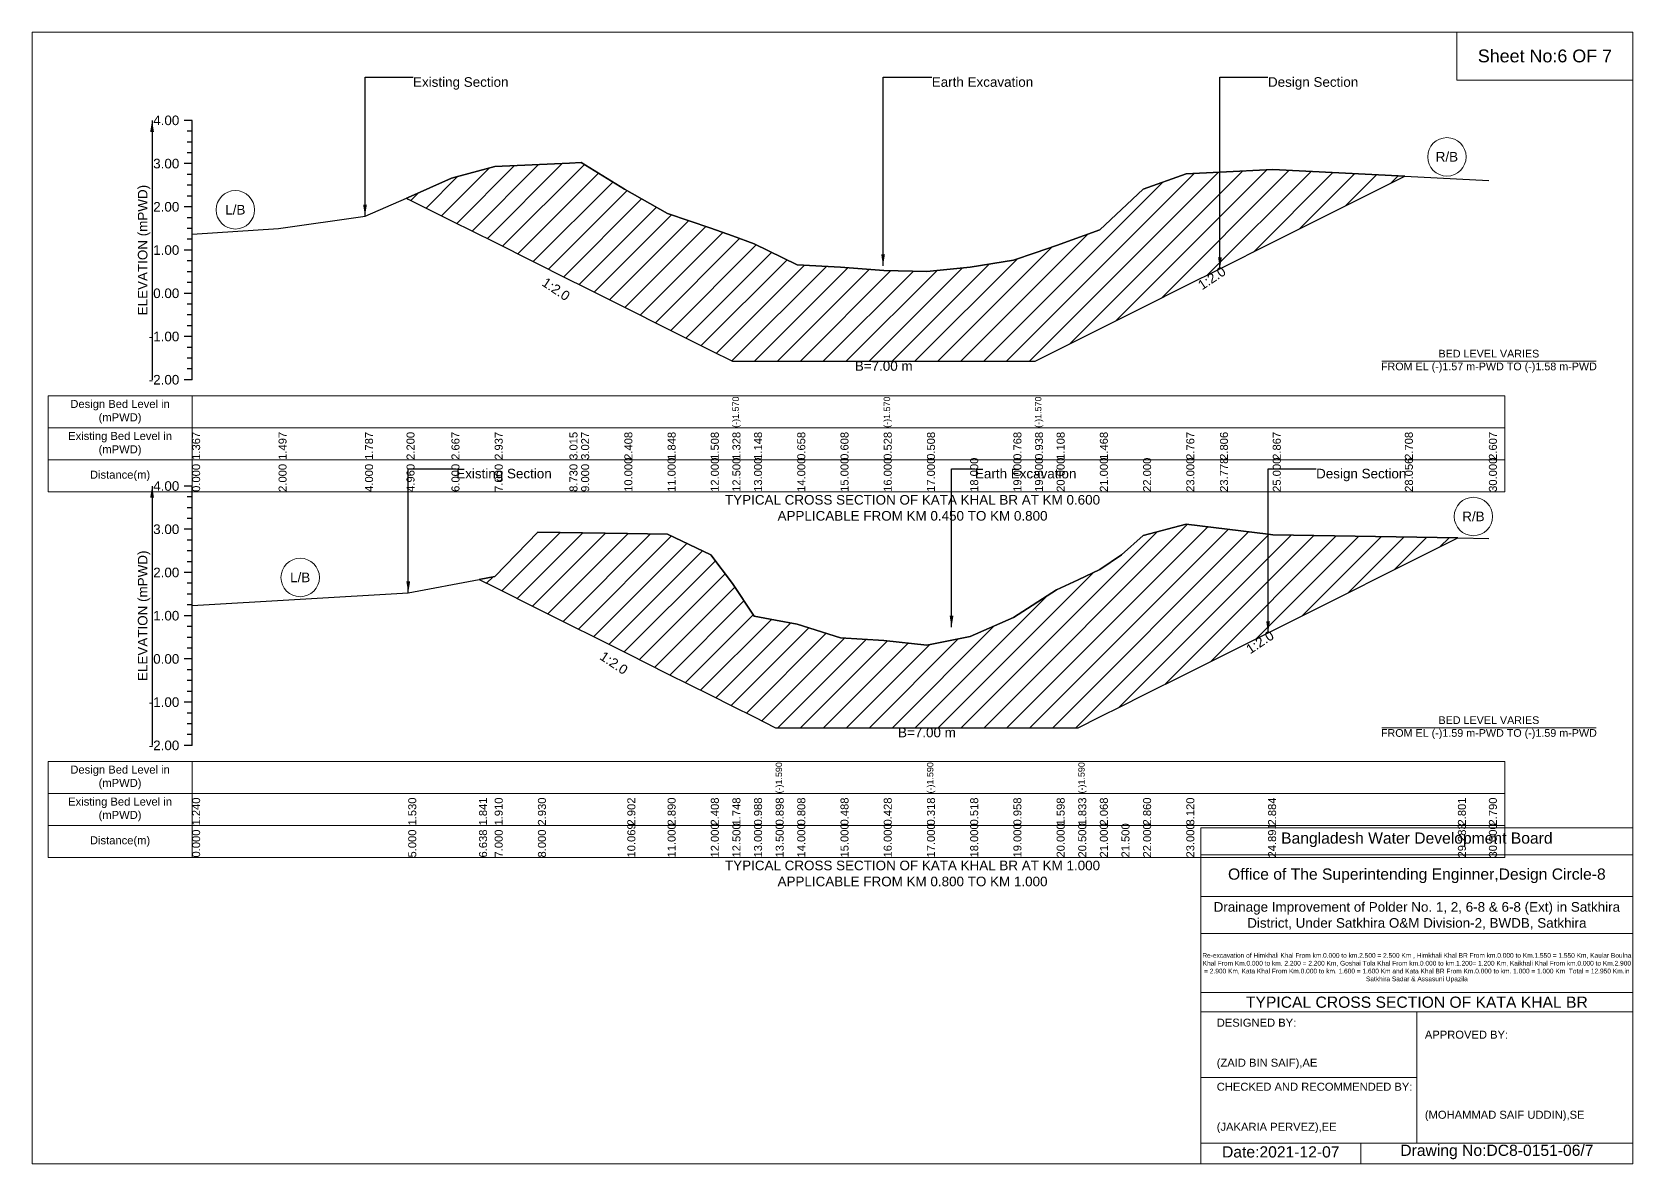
# Model space of a CAD drawing. Header units: inches. Extents: x 91000 to 628000, y -5656 to 0.
# Drawn here: x 610000 to 618000, y -5656 to 0 of the extents above; entities that cross this region are included whole.
import ezdxf

# ---------------------------------------------------------------- set-up
doc = ezdxf.new("R2010")
doc.units = ezdxf.units.IN
doc.header["$LTSCALE"] = 7
doc.header["$MEASUREMENT"] = 0
for name, color, linetype, lineweight in [('Cross section Data Border', 7, 'Continuous', 9), ('Cross Section Labels', 7, 'Continuous', 9), ('Existing_Bed_Level for Xsection', 7, 'Continuous', 25)]:
    doc.layers.add(name, color=color, linetype=linetype, lineweight=lineweight)
doc.styles.get("Standard").update_dxf_attribs({"font": 'arial.ttf'})
doc.dimstyles.get("Standard").update_dxf_attribs({"dimtxt": 0.18, "dimasz": 0.18, "dimexe": 0.18, "dimexo": 0.0625, "dimgap": 0.09, "dimtad": 0, "dimtih": 1, "dimtoh": 1, "dimdec": 4, "dimzin": 0, "dimdsep": 46, "dimtxsty": 'Standard', "dimcen": 0.09, "dimadec": 0, "dimazin": 0, "dimtfac": 1, "dimtdec": 4, "dimtofl": 0, "dimtmove": 0, "dimatfit": 3, "dimfxl": 1, "dimtolj": 1, "dimtzin": 0, "dimarcsym": 0})

msp = doc.modelspace()

# ---------------------------------------------------------------- hatches: boundary and pattern name
at = {"layer": 'Existing_Bed_Level for Xsection'}
h = msp.add_hatch(dxfattribs=at)
h.set_pattern_fill('ANSI31', color=256, scale=648, style=0)
h.paths.add_polyline_path([(611871.4, -830.6), (611880, -834.8), (612096, -942.8), (612312, -1050.8), (612685.7, -1237.7), (612744, -1266.8), (612960, -1374.8), (613176, -1482.8), (613392, -1590.8), (613500, -1644.8), (613608, -1644.8), (613824, -1644.8), (614040, -1644.8), (614256, -1644.8), (614472, -1644.8), (614688, -1644.8), (614904, -1644.8), (615012, -1644.8), (615120, -1590.8), (615336, -1482.8), (615552, -1374.8), (615768, -1266.8), (615936.1, -1182.8), (616200, -1050.8), (616860.1, -720.8), (616200, -686.5), (615936.1, -699.7), (615768, -708.1), (615552, -785.6), (615336, -988.6), (615120, -1066.4), (615012, -1103.1), (614904, -1139.8), (614688, -1174.4), (614472, -1196), (614256, -1191.7), (614040, -1174.4), (613824, -1163.6), (613608, -1057.8), (613500, -1018.9), (613392, -980), (613176, -906.6), (612960, -785.6), (612744, -651.9), (612685.7, -654.5), (612312, -671.3), (612096, -729.7), (611880, -826.9)])
h = msp.add_hatch(dxfattribs=at)
h.set_pattern_fill('ANSI31', color=256, scale=648, style=0)
h.paths.add_polyline_path([(612233.7, -2735), (612312, -2774.1), (612528, -2882.1), (612974.9, -3105.6), (613176, -3206.1), (613392, -3314.1), (613500, -3368.1), (613608, -3422.1), (613716, -3476.1), (613824, -3476.1), (614040, -3476.1), (614256, -3476.1), (614472, -3476.1), (614688, -3476.1), (614904, -3476.1), (615120, -3476.1), (615228, -3476.1), (615336, -3422.1), (615444, -3368.1), (615552, -3314.1), (615768, -3206.1), (616176.6, -3001.8), (616200, -2990.1), (617125.1, -2527.6), (616200, -2512.8), (616176.6, -2509.8), (615768, -2458.8), (615552, -2514.9), (615444, -2612.6), (615336, -2686), (615228, -2736.8), (615120, -2787.5), (614904, -2925.8), (614688, -3020.8), (614472, -3064), (614256, -3040.2), (614040, -3027.3), (613824, -2958.2), (613716, -2938.7), (613608, -2919.3), (613500, -2755.1), (613392, -2612.6), (613176, -2508.4), (612974.9, -2505.8), (612528, -2499.8), (612312, -2720.1)])

# ---------------------------------------------------------------- linework, layer by layer
at = {"layer": 'Cross section Data Border'}
for points in [[(610080, -1817.7), (617360, -1817.7), (617360, -2297.7), (610080, -2297.7)], [(610080, -3644.7), (617360, -3644.7), (617360, -4124.7), (610080, -4124.7)]]:
    msp.add_lwpolyline(points, close=True, dxfattribs=at)
for points in [[(610800, -1817.7), (610800, -2297.7)], [(610080, -1977.7), (617360, -1977.7)], [(610080, -2137.7), (617360, -2137.7)], [(610800, -3644.7), (610800, -4124.7)], [(610080, -3804.7), (617360, -3804.7)], [(610080, -3964.7), (617360, -3964.7)]]:
    msp.add_lwpolyline(points, dxfattribs=at)
at = {"layer": 'Cross Section Labels'}
for points in [[(610000, 0), (618000, 0), (618000, -5656), (610000, -5656)], [(617120, 0), (618000, 0), (618000, -240), (617120, -240)]]:
    msp.add_lwpolyline(points, close=True, dxfattribs=at)
for points in [[(616744.2, -1644.8), (617815.8, -1644.8)], [(616744.2, -3476.1), (617815.8, -3476.1)], [(615840, -5656), (615840, -3976), (618000, -3976)], [(615840, -4112), (618000, -4112)], [(615840, -4320), (618000, -4320)], [(615840, -4504), (618000, -4504)], [(615840, -4800), (618000, -4800)], [(615840, -4896), (618000, -4896)], [(616920, -4896), (616920, -5552)], [(615840, -5224), (616920, -5224)], [(615840, -5552), (618000, -5552)], [(616640, -5552), (616640, -5656)]]:
    msp.add_lwpolyline(points, dxfattribs=at)
for centre in [(617070.1, -623.7), (611016, -888.4), (617202.6, -2420.8), (611340, -2725.5)]:
    msp.add_circle(centre, 96, dxfattribs=at)
at = {"layer": 'Existing_Bed_Level for Xsection'}
for points in [[(610800, -441.7), (610760, -441.7)], [(610800, -1737.7), (610800, -1521.7), (610800, -1305.7), (610800, -1089.7), (610800, -873.7), (610800, -657.7), (610800, -441.7)], [(610800, -495.7), (610776, -495.7)], [(610800, -549.7), (610776, -549.7)], [(610800, -603.7), (610776, -603.7)], [(610800, -657.7), (610760, -657.7)], [(610800, -711.7), (610776, -711.7)], [(610800, -1010.5), (611232, -982.4), (611664, -919.7), (611871.4, -830.6), (611880, -826.9), (612096, -729.7), (612312, -671.3), (612685.7, -654.5), (612744, -651.9), (612960, -785.6), (613176, -906.6), (613392, -980), (613500, -1018.9), (613500, -1018.9), (613608, -1057.8), (613824, -1163.6), (614040, -1174.4), (614256, -1191.7), (614256, -1191.7), (614472, -1196), (614688, -1174.4), (614904, -1139.8), (615012, -1103.1), (615012, -1103.1), (615120, -1066.4), (615336, -988.6), (615552, -785.6), (615768, -708.1), (615936.1, -699.7), (616200, -686.5), (616860.1, -720.8), (617280, -742.6)], [(610800, -765.7), (610776, -765.7)], [(610800, -873.7), (610760, -873.7)], [(610800, -819.7), (610776, -819.7)], [(610800, -927.7), (610776, -927.7)], [(610800, -981.7), (610776, -981.7)], [(610800, -1035.7), (610776, -1035.7)], [(610800, -1089.7), (610760, -1089.7)], [(610800, -1143.7), (610776, -1143.7)], [(610800, -1197.7), (610776, -1197.7)], [(610800, -1251.7), (610776, -1251.7)], [(610800, -1305.7), (610760, -1305.7)], [(610800, -1359.7), (610776, -1359.7)], [(610800, -1413.7), (610776, -1413.7)], [(610800, -1467.7), (610776, -1467.7)], [(610800, -1521.7), (610760, -1521.7)], [(610800, -1575.7), (610776, -1575.7)], [(610800, -1629.7), (610776, -1629.7)], [(610800, -1737.7), (610760, -1737.7)], [(610800, -1683.7), (610776, -1683.7)], [(610800, -2268.7), (610760, -2268.7)], [(610800, -3564.7), (610800, -3348.7), (610800, -3132.7), (610800, -2916.7), (610800, -2700.7), (610800, -2484.7), (610800, -2268.7)], [(610800, -2322.7), (610776, -2322.7)], [(610800, -2376.7), (610776, -2376.7)], [(610800, -2430.7), (610776, -2430.7)], [(610800, -2864.8), (611880, -2802.2), (612233.7, -2735), (612312, -2720.1), (612528, -2499.8), (612974.9, -2505.8), (613176, -2508.4), (613392, -2612.6), (613500, -2755.1), (613608, -2919.3), (613716, -2938.7), (613716, -2938.7), (613824, -2958.2), (614040, -3027.3), (614256, -3040.2), (614472, -3064), (614472, -3064), (614688, -3020.8), (614904, -2925.8), (615120, -2787.5), (615228, -2736.8), (615228, -2736.8), (615336, -2686), (615444, -2612.6), (615552, -2514.9), (615768, -2458.8), (616176.6, -2509.8), (616200, -2512.8), (617125.1, -2527.6), (617280, -2530)], [(610800, -2484.7), (610760, -2484.7)], [(610800, -2538.7), (610776, -2538.7)], [(610800, -2592.7), (610776, -2592.7)], [(610800, -2700.7), (610760, -2700.7)], [(610800, -2646.7), (610776, -2646.7)], [(610800, -2754.7), (610776, -2754.7)], [(610800, -2808.7), (610776, -2808.7)], [(610800, -2862.7), (610776, -2862.7)], [(610800, -2916.7), (610760, -2916.7)], [(610800, -2970.7), (610776, -2970.7)], [(610800, -3024.7), (610776, -3024.7)], [(610800, -3078.7), (610776, -3078.7)], [(610800, -3132.7), (610760, -3132.7)], [(610800, -3186.7), (610776, -3186.7)], [(610800, -3240.7), (610776, -3240.7)], [(610800, -3348.7), (610760, -3348.7)], [(610800, -3294.7), (610776, -3294.7)], [(610800, -3402.7), (610776, -3402.7)], [(610800, -3456.7), (610776, -3456.7)], [(610800, -3510.7), (610776, -3510.7)], [(610800, -3564.7), (610760, -3564.7)]]:
    msp.add_lwpolyline(points, dxfattribs=at)
for points in [[(611871.4, -830.6), (611880, -834.8), (612096, -942.8), (612312, -1050.8), (612685.7, -1237.7), (612744, -1266.8), (612960, -1374.8), (613176, -1482.8), (613392, -1590.8), (613500, -1644.8), (613500, -1644.8), (613608, -1644.8), (613824, -1644.8), (614040, -1644.8), (614256, -1644.8), (614256, -1644.8), (614472, -1644.8), (614688, -1644.8), (614904, -1644.8), (615012, -1644.8), (615012, -1644.8), (615120, -1590.8), (615336, -1482.8), (615552, -1374.8), (615768, -1266.8), (615936.1, -1182.8), (616200, -1050.8), (616860.1, -720.8), (616860.1, -720.8), (616860.1, -720.8), (616200, -686.5), (615936.1, -699.7), (615768, -708.1), (615552, -785.6), (615336, -988.6), (615120, -1066.4), (615012, -1103.1), (615012, -1103.1), (614904, -1139.8), (614688, -1174.4), (614472, -1196), (614256, -1191.7), (614256, -1191.7), (614040, -1174.4), (613824, -1163.6), (613608, -1057.8), (613500, -1018.9), (613500, -1018.9), (613392, -980), (613176, -906.6), (612960, -785.6), (612744, -651.9), (612685.7, -654.5), (612312, -671.3), (612096, -729.7), (611880, -826.9)], [(612233.7, -2735), (612233.7, -2735), (612312, -2774.1), (612528, -2882.1), (612974.9, -3105.6), (613176, -3206.1), (613392, -3314.1), (613500, -3368.1), (613608, -3422.1), (613716, -3476.1), (613716, -3476.1), (613824, -3476.1), (614040, -3476.1), (614256, -3476.1), (614472, -3476.1), (614472, -3476.1), (614688, -3476.1), (614904, -3476.1), (615120, -3476.1), (615228, -3476.1), (615228, -3476.1), (615336, -3422.1), (615444, -3368.1), (615552, -3314.1), (615768, -3206.1), (616176.6, -3001.8), (616200, -2990.1), (617125.1, -2527.6), (617125.1, -2527.6), (617125.1, -2527.6), (616200, -2512.8), (616176.6, -2509.8), (615768, -2458.8), (615552, -2514.9), (615444, -2612.6), (615336, -2686), (615228, -2736.8), (615228, -2736.8), (615120, -2787.5), (614904, -2925.8), (614688, -3020.8), (614472, -3064), (614472, -3064), (614256, -3040.2), (614040, -3027.3), (613824, -2958.2), (613716, -2938.7), (613716, -2938.7), (613608, -2919.3), (613500, -2755.1), (613392, -2612.6), (613176, -2508.4), (612974.9, -2505.8), (612528, -2499.8), (612312, -2720.1), (612233.7, -2735)]]:
    msp.add_lwpolyline(points, close=True, dxfattribs=at)

# ---------------------------------------------------------------- texts
at = {"layer": 'Cross section Data Border', "char_height": 40, "width": 640, "attachment_point": 5}
for s, insert in [('Design Bed Level in (mPWD)', (610440, -1897.7)), ('Existing Bed Level in (mPWD)', (610440, -2057.7)), ('Distance(m)', (610440, -2217.7)), ('Design Bed Level in (mPWD)', (610440, -3724.7)), ('Existing Bed Level in (mPWD)', (610440, -3884.7)), ('Distance(m)', (610440, -4044.7))]:
    msp.add_mtext(s, dxfattribs=dict(at, insert=insert))
at = {"layer": 'Cross Section Labels'}
for s, insert, char_height, attachment_point in [('Sheet No:6 OF 7', (617560, -120), 64, 5), ('Existing Section', (611904, -225.7), 48, 1), ('Earth Excavation', (614496, -225.7), 48, 1), ('Design Section', (616176.1, -225.7), 48, 1), ('R/B', (617070.1, -623.7), 48, 5), ('L/B', (611016, -888.4), 48, 5), ('BED LEVEL VARIES ^JFROM EL (-)1.57 m-PWD TO (-)1.58 m-PWD', (617280, -1644.8), 38.4, 5), ('B=7.00 m', (614256, -1644.8), 48, 2), ('Existing Section', (612120, -2182.3), 48, 1), ('Earth Excavation', (614712, -2182.3), 48, 1), ('Design Section', (616416.6, -2182.3), 48, 1), ('TYPICAL CROSS SECTION OF KATA KHAL BR AT KM 0.600^JAPPLICABLE FROM KM 0.450 TO KM 0.800', (614400, -2377.7), 48, 5), ('R/B', (617202.6, -2420.8), 48, 5), ('L/B', (611340, -2725.5), 48, 5), ('BED LEVEL VARIES ^JFROM EL (-)1.59 m-PWD TO (-)1.59 m-PWD', (617280, -3476.1), 38.4, 5), ('B=7.00 m', (614472, -3476.1), 48, 2), ('Bangladesh Water Development Board', (616920, -4036), 56, 5), ('TYPICAL CROSS SECTION OF KATA KHAL BR AT KM 1.000^JAPPLICABLE FROM KM 0.800 TO KM 1.000', (614400, -4204.7), 48, 5), ('Office of The Superintending Enginner,Design Circle-8', (616920, -4216), 56, 5)]:
    msp.add_mtext(s, dxfattribs=dict(at, insert=insert, char_height=char_height, attachment_point=attachment_point))
at = {"layer": 'Cross Section Labels', "char_height": 48, "attachment_point": 2}
for insert, rotation in [((615882.1, -1209.8), 33.69007), ((612631.7, -1264.7), 326.30993), ((616122.6, -3028.8), 33.69007), ((612920.9, -3132.6), 326.30993)]:
    msp.add_mtext('1:2.0', dxfattribs=dict(at, insert=insert, rotation=rotation))
at = {"layer": 'Cross Section Labels'}
for s, insert, char_height, width, attachment_point in [('Drainage Improvement of Polder No. 1, 2, 6-8 & 6-8 (Ext) in Satkhira District, Under Satkhira O&M Division-2, BWDB, Satkhira', (616920, -4416), 48, 2240, 5), ('Re-excavation of Himkhali Khal From km.0.000 to km.2.500 = 2.500 Km , Himkhali Khal BR From km.0.000 to Km.1.550 = 1.550 Km, Kaular Boulna Khal From Km.0.000 to km. 2.200 = 2.200 Km, Goshai Tola Khal From km.0.000 to km.1.200= 1.200 Km, Kaikhali Khal From km.0.000 to Km.2.900 = 2.900 Km, Kata Khal From Km.0.000 to km. 1.600 = 1.600 Km and Kata Khal BR From Km.0.000 to km. 1.000 = 1.000 Km  Total = 12.950 Km.in Satkhira Sadar & Assasuni Upazila', (616920, -4676), 23.4814, 2160, 5), ('TYPICAL CROSS SECTION OF KATA KHAL BR', (616920, -4848), 56, 2240, 5), ('DESIGNED BY:^J^J^J(ZAID BIN SAIF),AE', (615920, -5056), 40, 1120, 4), ('APPROVED BY:^J^J^J^J^J^J(MOHAMMAD SAIF UDDIN),SE', (616960, -5216), 40, 1120, 4), ('CHECKED AND RECOMMENDED BY:^J^J^J(JAKARIA PERVEZ),EE', (615920, -5376), 40, 1120, 4), ('Date:2021-12-07', (616240, -5596), 56, 1120, 5), ('Drawing No:DC8-0151-06/7', (617320, -5596), 56, 1760, 5)]:
    msp.add_mtext(s, dxfattribs=dict(at, insert=insert, char_height=char_height, width=width, attachment_point=attachment_point))
at = {"layer": 'Existing_Bed_Level for Xsection', "char_height": 48, "attachment_point": 6}
for s, insert in [('4.00', (610736, -441.7)), ('3.00', (610736, -657.7)), ('2.00', (610736, -873.7)), ('1.00', (610736, -1089.7)), ('0.00', (610736, -1305.7)), ('-1.00', (610736, -1521.7)), ('-2.00', (610736, -1737.7)), ('4.00', (610736, -2268.7)), ('3.00', (610736, -2484.7)), ('2.00', (610736, -2700.7)), ('1.00', (610736, -2916.7)), ('0.00', (610736, -3132.7)), ('-1.00', (610736, -3348.7)), ('-2.00', (610736, -3564.7))]:
    msp.add_mtext(s, dxfattribs=dict(at, insert=insert))
at = {"layer": 'Existing_Bed_Level for Xsection', "rotation": 90}
for s, insert, char_height, attachment_point in [('ELEVATION (mPWD)', (610560, -1089.7), 48, 5), ('(-)1.570', (613500, -1977.7), 32, 1), ('(-)1.570', (614256, -1977.7), 32, 1), ('(-)1.570', (615012, -1977.7), 32, 1), ('1.367', (610800, -2137.7), 40, 1), ('1.497', (611232, -2137.7), 40, 1), ('1.787', (611664, -2137.7), 40, 1), ('2.200', (611871.4, -2137.7), 40, 1), ('2.667', (612096, -2137.7), 40, 1), ('2.937', (612312, -2137.7), 40, 1), ('3.015', (612685.7, -2137.7), 40, 1), ('3.027', (612744, -2137.7), 40, 1), ('2.408', (612960, -2137.7), 40, 1), ('1.848', (613176, -2137.7), 40, 1), ('1.508', (613392, -2137.7), 40, 1), ('1.328', (613500, -2137.7), 40, 1), ('1.148', (613608, -2137.7), 40, 1), ('0.658', (613824, -2137.7), 40, 1), ('0.608', (614040, -2137.7), 40, 1), ('0.528', (614256, -2137.7), 40, 1), ('0.508', (614472, -2137.7), 40, 1), ('0.768', (614904, -2137.7), 40, 1), ('0.938', (615012, -2137.7), 40, 1), ('1.108', (615120, -2137.7), 40, 1), ('1.468', (615336, -2137.7), 40, 1), ('2.767', (615768, -2137.7), 40, 1), ('2.806', (615936.1, -2137.7), 40, 1), ('2.867', (616200, -2137.7), 40, 1), ('2.708', (616860.1, -2137.7), 40, 1), ('2.607', (617280, -2137.7), 40, 1), ('10.000', (612960, -2297.7), 40, 1), ('11.000', (613176, -2297.7), 40, 1), ('12.000', (613392, -2297.7), 40, 1), ('12.500', (613500, -2297.7), 40, 1), ('13.000', (613608, -2297.7), 40, 1), ('14.000', (613824, -2297.7), 40, 1), ('15.000', (614040, -2297.7), 40, 1), ('16.000', (614256, -2297.7), 40, 1), ('17.000', (614472, -2297.7), 40, 1), ('18.000', (614688, -2297.7), 40, 1), ('19.000', (614904, -2297.7), 40, 1), ('19.500', (615012, -2297.7), 40, 1), ('20.000', (615120, -2297.7), 40, 1), ('21.000', (615336, -2297.7), 40, 1), ('22.000', (615552, -2297.7), 40, 1), ('23.000', (615768, -2297.7), 40, 1), ('23.778', (615936.1, -2297.7), 40, 1), ('25.000', (616200, -2297.7), 40, 1), ('28.056', (616860.1, -2297.7), 40, 1), ('30.000', (617280, -2297.7), 40, 1), ('0.000', (610800, -2297.7), 40, 1), ('2.000', (611232, -2297.7), 40, 1), ('4.000', (611664, -2297.7), 40, 1), ('4.960', (611871.4, -2297.7), 40, 1), ('6.000', (612096, -2297.7), 40, 1), ('7.000', (612312, -2297.7), 40, 1), ('8.730', (612685.7, -2297.7), 40, 1), ('9.000', (612744, -2297.7), 40, 1), ('ELEVATION (mPWD)', (610560, -2916.7), 48, 5), ('(-)1.590', (613716, -3804.7), 32, 1), ('(-)1.590', (614472, -3804.7), 32, 1), ('(-)1.590', (615228, -3804.7), 32, 1), ('1.240', (610800, -3964.7), 40, 1), ('1.530', (611880, -3964.7), 40, 1), ('1.841', (612233.7, -3964.7), 40, 1), ('1.910', (612312, -3964.7), 40, 1), ('2.930', (612528, -3964.7), 40, 1), ('2.902', (612974.9, -3964.7), 40, 1), ('2.890', (613176, -3964.7), 40, 1), ('2.408', (613392, -3964.7), 40, 1), ('1.748', (613500, -3964.7), 40, 1), ('0.988', (613608, -3964.7), 40, 1), ('0.898', (613716, -3964.7), 40, 1), ('0.808', (613824, -3964.7), 40, 1), ('0.488', (614040, -3964.7), 40, 1), ('0.428', (614256, -3964.7), 40, 1), ('0.318', (614472, -3964.7), 40, 1), ('0.518', (614688, -3964.7), 40, 1), ('0.958', (614904, -3964.7), 40, 1), ('1.598', (615120, -3964.7), 40, 1), ('1.833', (615228, -3964.7), 40, 1), ('2.068', (615336, -3964.7), 40, 1), ('2.860', (615552, -3964.7), 40, 1), ('3.120', (615768, -3964.7), 40, 1), ('2.884', (616176.6, -3964.7), 40, 1), ('2.801', (617125.1, -3964.7), 40, 1), ('2.790', (617280, -3964.7), 40, 1), ('0.000', (610800, -4124.7), 40, 1), ('5.000', (611880, -4124.7), 40, 1), ('6.638', (612233.7, -4124.7), 40, 1), ('7.000', (612312, -4124.7), 40, 1), ('8.000', (612528, -4124.7), 40, 1), ('10.069', (612974.9, -4124.7), 40, 1), ('11.000', (613176, -4124.7), 40, 1), ('12.000', (613392, -4124.7), 40, 1), ('12.500', (613500, -4124.7), 40, 1), ('13.000', (613608, -4124.7), 40, 1), ('13.500', (613716, -4124.7), 40, 1), ('14.000', (613824, -4124.7), 40, 1), ('15.000', (614040, -4124.7), 40, 1), ('16.000', (614256, -4124.7), 40, 1), ('17.000', (614472, -4124.7), 40, 1), ('18.000', (614688, -4124.7), 40, 1), ('19.000', (614904, -4124.7), 40, 1), ('20.000', (615120, -4124.7), 40, 1), ('20.500', (615228, -4124.7), 40, 1), ('21.000', (615336, -4124.7), 40, 1), ('21.500', (615444, -4124.7), 40, 1), ('22.000', (615552, -4124.7), 40, 1), ('23.000', (615768, -4124.7), 40, 1), ('24.891', (616176.6, -4124.7), 40, 1), ('29.283', (617125.1, -4124.7), 40, 1), ('30.000', (617280, -4124.7), 40, 1)]:
    msp.add_mtext(s, dxfattribs=dict(at, insert=insert, char_height=char_height, attachment_point=attachment_point))

# ---------------------------------------------------------------- leaders
at = {"layer": 'Cross Section Labels', "annotation_type": 0, "has_hookline": 1, "hookline_direction": 0}
for points, text_width in [([(611664, -919.7), (611664, -225.7), (611903.9, -225.7)], 467.2), ([(614252.7, -1167.6), (614252.7, -225.7), (614495.9, -225.7)], 497), ([(615936.1, -1182.8), (615936.1, -225.7), (616176, -225.7)], 441.2), ([(611880, -2802.2), (611880, -2182.3), (612119.9, -2182.3)], 467.2), ([(614594.8, -2973.7), (614594.8, -2182.3), (614711.9, -2182.3)], 497), ([(616176.6, -3001.8), (616176.6, -2182.3), (616416.5, -2182.3)], 441.2)]:
    msp.add_leader(points, dimstyle='Standard', override={"dimasz": 57.6}, dxfattribs=dict(at, text_width=text_width))
at = {"layer": 'Existing_Bed_Level for Xsection'}
for points in [[(610600, -441.7), (610600, -1737.7)], [(610600, -2268.7), (610600, -3564.7)]]:
    msp.add_leader(points, dimstyle='Standard', override={"dimasz": 57.6}, dxfattribs=at)

doc.saveas('drawing.dxf')
